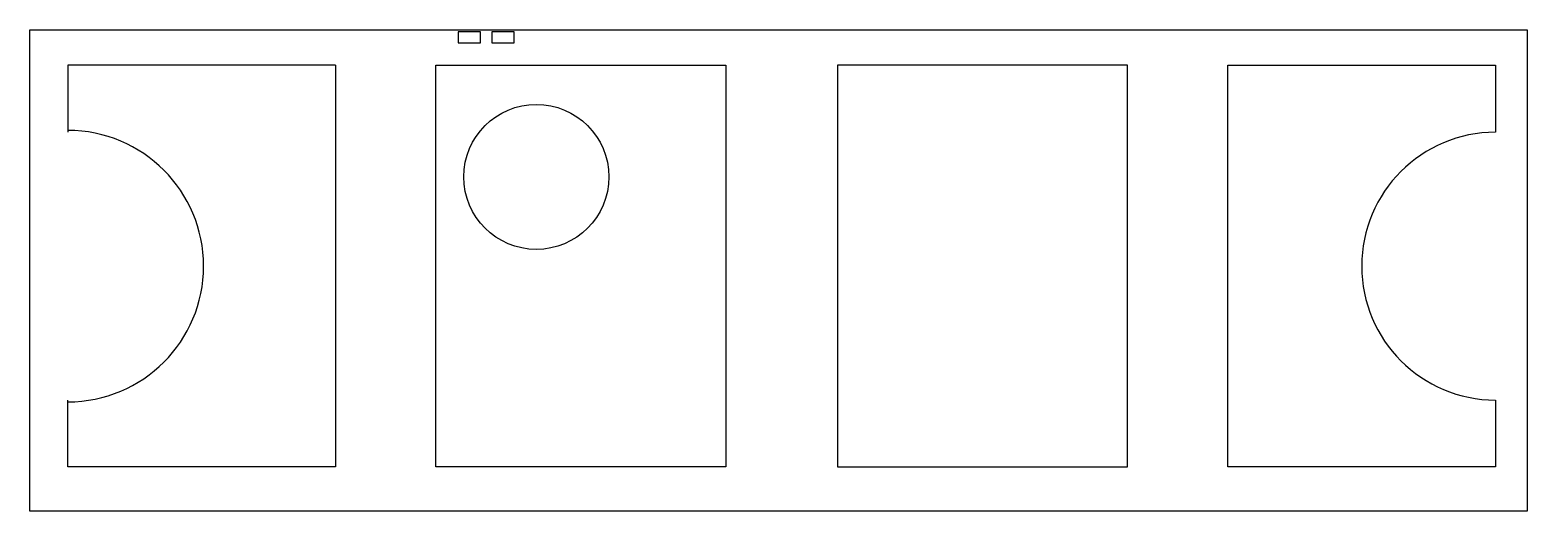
# Model space of a CAD drawing. Header units: millimetres. Extents: x -337 to 334, y -20 to 196.
import ezdxf

# ---------------------------------------------------------------- set-up
doc = ezdxf.new("R2010")
doc.units = ezdxf.units.MM
doc.layers.get('0').update_dxf_attribs({"linetype": 'CONTINUOUS'})

msp = doc.modelspace()

# ---------------------------------------------------------------- linework, layer by layer
for p, q in [((-200, 180), (-320, 180)), ((-320, 180), (-320, 150)), ((-200, 180), (-200, 0)), ((-320, 0), (-320, 30)), ((-200, 0), (-320, 0))]:
    msp.add_line(p, q)
for points in [[(334.13, -19.75), (-337.01, -19.75), (-337.01, 195.84), (334.13, 195.84)], [(-145, 190), (-135, 190), (-135, 195), (-145, 195)], [(-130, 195), (-130, 190), (-120, 190), (-120, 195)], [(-25, 0), (-155, 0), (-155, 180), (-25, 180)], [(25, 180), (25, 0), (155, 0), (155, 180)]]:
    msp.add_lwpolyline(points, close=True)
msp.add_lwpolyline([(200, 0), (200, 180), (320, 180), (320, 150, 1), (320, 30), (320, 0)], format="xyb", close=True)
msp.add_circle((-110, 130), 32.5)
msp.add_arc((-320, 90), 60.83, -90, 90)

doc.saveas('drawing.dxf')
